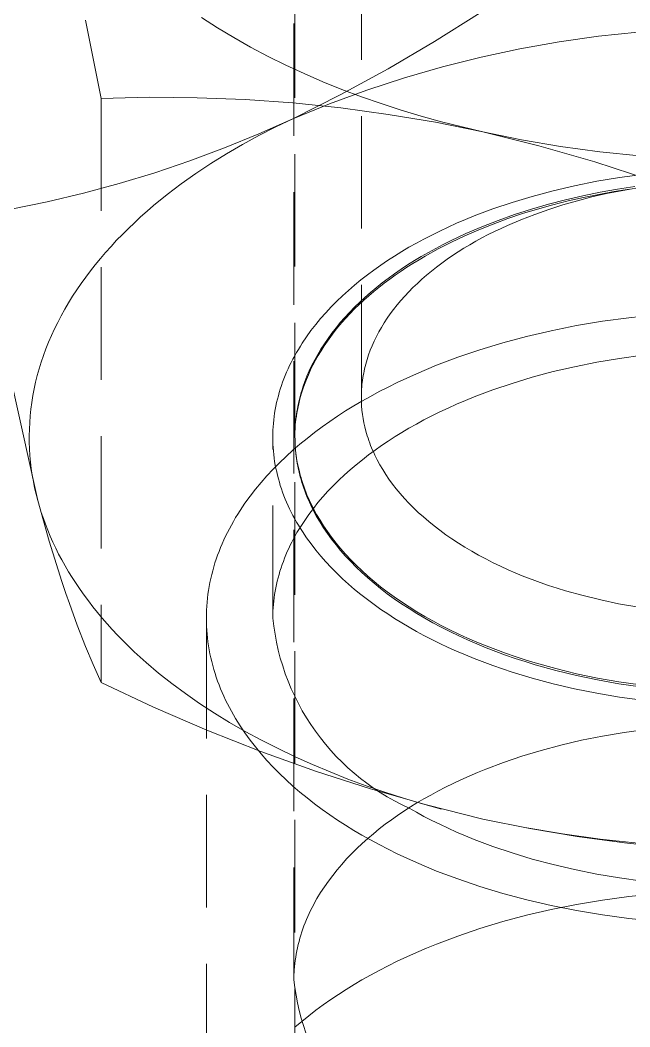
# Model space of a CAD drawing. Header units: millimetres. Extents: x -124 to 15640, y 659 to 4121.
# Drawn here: x 4086.29 to 4093.17, y 2274.57 to 2285.94 of the extents above; entities that cross this region are included whole.
import ezdxf

# ---------------------------------------------------------------- set-up
doc = ezdxf.new("R2010")
doc.units = ezdxf.units.MM
doc.linetypes.add('HIDDEN', pattern=[1.905, 1.27, -0.635])
doc.layers.add('ZANO_R_przerywana', color=7, linetype='HIDDEN', lineweight=0)

msp = doc.modelspace()

# ---------------------------------------------------------------- linework, layer by layer
at = {"layer": 'ZANO_R_przerywana'}
for p, q in [((4089.382, 2275.104), (4089.382, 2387.337)), ((4089.393, 2281.249), (4089.393, 2288.93)), ((4090.143, 2281.678), (4090.143, 2288.509)), ((4091.484, 2286.017), (4090.97, 2285.694)), ((4087.029, 2285.936), (4087.204, 2285.052)), ((4088.517, 2285.851), (4088.339, 2285.966)), ((4088.702, 2285.739), (4088.517, 2285.851)), ((4092.819, 2285.754), (4093.264, 2285.802)), ((4088.893, 2285.631), (4088.702, 2285.739)), ((4090.97, 2285.694), (4090.445, 2285.387)), ((4091.934, 2285.611), (4092.375, 2285.69)), ((4092.375, 2285.69), (4092.819, 2285.754)), ((4089.089, 2285.527), (4088.893, 2285.631)), ((4091.496, 2285.517), (4091.934, 2285.611)), ((4089.291, 2285.427), (4089.089, 2285.527)), ((4091.061, 2285.408), (4091.496, 2285.517)), ((4089.498, 2285.332), (4089.291, 2285.427)), ((4089.709, 2285.241), (4089.498, 2285.332)), ((4090.445, 2285.387), (4089.911, 2285.096)), ((4090.631, 2285.284), (4091.061, 2285.408)), ((4089.924, 2285.154), (4089.709, 2285.241)), ((4090.205, 2285.145), (4090.631, 2285.284)), ((4089.911, 2285.096), (4089.369, 2284.823)), ((4089.784, 2284.991), (4090.205, 2285.145)), ((4090.143, 2285.072), (4089.924, 2285.154)), ((4087.746, 2285.065), (4087.204, 2285.052)), ((4087.204, 2285.052), (4087.204, 2278.462)), ((4088.288, 2285.061), (4087.746, 2285.065)), ((4088.83, 2285.039), (4088.288, 2285.061)), ((4089.37, 2285.001), (4088.83, 2285.039)), ((4089.369, 2284.823), (4089.784, 2284.991)), ((4089.91, 2284.945), (4089.37, 2285.001)), ((4090.366, 2284.994), (4090.143, 2285.072)), ((4090.591, 2284.921), (4090.366, 2284.994)), ((4090.447, 2284.872), (4089.91, 2284.945)), ((4090.981, 2284.783), (4090.447, 2284.872)), ((4090.819, 2284.853), (4090.591, 2284.921)), ((4089.369, 2284.823), (4088.986, 2284.652)), ((4089.369, 2284.823), (4089.176, 2284.73)), ((4091.049, 2284.789), (4090.819, 2284.853)), ((4091.513, 2284.676), (4090.981, 2284.783)), ((4091.28, 2284.73), (4091.049, 2284.789)), ((4088.986, 2284.652), (4088.599, 2284.494)), ((4089.176, 2284.73), (4088.987, 2284.633)), ((4091.513, 2284.676), (4091.28, 2284.73)), ((4091.952, 2284.585), (4091.513, 2284.676)), ((4092.148, 2284.516), (4091.513, 2284.676)), ((4088.802, 2284.532), (4088.621, 2284.427)), ((4088.987, 2284.633), (4088.802, 2284.532)), ((4092.393, 2284.509), (4091.952, 2284.585)), ((4088.599, 2284.494), (4088.206, 2284.348)), ((4088.621, 2284.427), (4088.445, 2284.317)), ((4092.778, 2284.335), (4092.148, 2284.516)), ((4092.837, 2284.449), (4092.393, 2284.509)), ((4093.283, 2284.404), (4092.837, 2284.449)), ((4088.206, 2284.348), (4087.81, 2284.213)), ((4088.445, 2284.317), (4088.274, 2284.204)), ((4093.402, 2284.134), (4092.778, 2284.335)), ((4087.81, 2284.213), (4087.409, 2284.092)), ((4088.274, 2284.204), (4088.109, 2284.087)), ((4093.056, 2284.16), (4093.317, 2284.195)), ((4087.409, 2284.092), (4087.005, 2283.983)), ((4088.109, 2284.087), (4087.95, 2283.967)), ((4092.55, 2284.067), (4092.8, 2284.117)), ((4092.8, 2284.117), (4093.056, 2284.16)), ((4087.005, 2283.983), (4086.597, 2283.886)), ((4087.95, 2283.967), (4087.797, 2283.843)), ((4092.072, 2283.947), (4092.307, 2284.01)), ((4092.307, 2284.01), (4092.55, 2284.067)), ((4092.644, 2283.954), (4092.84, 2283.993)), ((4092.824, 2283.969), (4092.65, 2283.934)), ((4092.746, 2283.94), (4092.911, 2283.978)), ((4092.998, 2284.001), (4092.824, 2283.969)), ((4092.84, 2283.993), (4093.036, 2284.028)), ((4092.911, 2283.978), (4093.077, 2284.011)), ((4093.171, 2284.028), (4092.998, 2284.001)), ((4093.036, 2284.028), (4093.232, 2284.057)), ((4093.077, 2284.011), (4093.242, 2284.04)), ((4086.597, 2283.886), (4086.187, 2283.803)), ((4087.797, 2283.843), (4087.723, 2283.779)), ((4091.627, 2283.805), (4091.845, 2283.879)), ((4091.845, 2283.879), (4092.072, 2283.947)), ((4092.063, 2283.803), (4092.255, 2283.859)), ((4092.305, 2283.851), (4092.133, 2283.804)), ((4092.255, 2283.859), (4092.449, 2283.909)), ((4092.258, 2283.8), (4092.419, 2283.851)), ((4092.477, 2283.895), (4092.305, 2283.851)), ((4092.419, 2283.851), (4092.582, 2283.898)), ((4092.449, 2283.909), (4092.644, 2283.954)), ((4092.65, 2283.934), (4092.477, 2283.895)), ((4092.582, 2283.898), (4092.746, 2283.94)), ((4086.489, 2280.514), (4085.774, 2283.732)), ((4087.723, 2283.779), (4087.651, 2283.715)), ((4091.418, 2283.726), (4091.627, 2283.805)), ((4091.686, 2283.676), (4091.873, 2283.742)), ((4091.964, 2283.752), (4091.797, 2283.696)), ((4091.873, 2283.742), (4092.063, 2283.803)), ((4091.945, 2283.684), (4092.1, 2283.744)), ((4092.133, 2283.804), (4091.964, 2283.752)), ((4092.1, 2283.744), (4092.258, 2283.8)), ((4087.581, 2283.65), (4087.512, 2283.584)), ((4087.651, 2283.715), (4087.581, 2283.65)), ((4091.122, 2283.599), (4091.218, 2283.643)), ((4091.218, 2283.643), (4091.317, 2283.685)), ((4091.317, 2283.685), (4091.418, 2283.726)), ((4091.632, 2283.635), (4091.471, 2283.571)), ((4091.503, 2283.605), (4091.686, 2283.676)), ((4091.797, 2283.696), (4091.632, 2283.635)), ((4091.72, 2283.586), (4091.794, 2283.619)), ((4091.794, 2283.619), (4091.945, 2283.684)), ((4087.445, 2283.518), (4087.38, 2283.451)), ((4087.512, 2283.584), (4087.445, 2283.518)), ((4090.849, 2283.465), (4090.938, 2283.511)), ((4090.938, 2283.511), (4091.029, 2283.555)), ((4091.029, 2283.555), (4091.122, 2283.599)), ((4091.313, 2283.502), (4091.159, 2283.43)), ((4091.236, 2283.488), (4091.324, 2283.528)), ((4091.471, 2283.571), (4091.313, 2283.502)), ((4091.324, 2283.528), (4091.503, 2283.605)), ((4091.504, 2283.478), (4091.575, 2283.515)), ((4091.575, 2283.515), (4091.647, 2283.551)), ((4091.647, 2283.551), (4091.72, 2283.586)), ((4087.38, 2283.451), (4087.317, 2283.383)), ((4090.68, 2283.372), (4090.764, 2283.419)), ((4090.764, 2283.419), (4090.849, 2283.465)), ((4090.982, 2283.36), (4091.066, 2283.404)), ((4091.159, 2283.43), (4091.009, 2283.354)), ((4091.066, 2283.404), (4091.15, 2283.447)), ((4091.15, 2283.447), (4091.236, 2283.488)), ((4091.301, 2283.361), (4091.367, 2283.401)), ((4091.367, 2283.401), (4091.435, 2283.44)), ((4091.435, 2283.44), (4091.504, 2283.478)), ((4087.255, 2283.314), (4087.196, 2283.245)), ((4087.317, 2283.383), (4087.255, 2283.314)), ((4090.439, 2283.223), (4090.518, 2283.274)), ((4090.518, 2283.274), (4090.599, 2283.323)), ((4090.599, 2283.323), (4090.68, 2283.372)), ((4090.864, 2283.274), (4090.794, 2283.232)), ((4090.82, 2283.269), (4090.901, 2283.315)), ((4091.009, 2283.354), (4090.864, 2283.274)), ((4090.901, 2283.315), (4090.982, 2283.36)), ((4091.11, 2283.237), (4091.172, 2283.279)), ((4091.172, 2283.279), (4091.236, 2283.321)), ((4091.236, 2283.321), (4091.301, 2283.361)), ((4087.138, 2283.176), (4087.083, 2283.105)), ((4087.196, 2283.245), (4087.138, 2283.176)), ((4090.285, 2283.116), (4090.362, 2283.17)), ((4090.362, 2283.17), (4090.439, 2283.223)), ((4090.591, 2283.124), (4090.665, 2283.173)), ((4090.725, 2283.19), (4090.657, 2283.147)), ((4090.665, 2283.173), (4090.742, 2283.222)), ((4090.794, 2283.232), (4090.725, 2283.19)), ((4090.742, 2283.222), (4090.82, 2283.269)), ((4090.991, 2283.149), (4091.05, 2283.193)), ((4091.05, 2283.193), (4091.11, 2283.237)), ((4087.083, 2283.105), (4087.03, 2283.034)), ((4090.138, 2283.004), (4090.211, 2283.061)), ((4090.211, 2283.061), (4090.285, 2283.116)), ((4090.447, 2283.022), (4090.518, 2283.073)), ((4090.526, 2283.059), (4090.463, 2283.013)), ((4090.518, 2283.073), (4090.591, 2283.124)), ((4090.591, 2283.103), (4090.526, 2283.059)), ((4090.657, 2283.147), (4090.591, 2283.103)), ((4090.826, 2283.012), (4090.879, 2283.059)), ((4090.879, 2283.059), (4090.935, 2283.104)), ((4090.935, 2283.104), (4090.991, 2283.149)), ((4086.978, 2282.963), (4086.929, 2282.891)), ((4087.03, 2283.034), (4086.978, 2282.963)), ((4089.997, 2282.886), (4090.067, 2282.946)), ((4090.067, 2282.946), (4090.138, 2283.004)), ((4090.311, 2282.916), (4090.378, 2282.97)), ((4090.401, 2282.967), (4090.341, 2282.92)), ((4090.378, 2282.97), (4090.447, 2283.022)), ((4090.463, 2283.013), (4090.401, 2282.967)), ((4090.725, 2282.918), (4090.775, 2282.965)), ((4090.775, 2282.965), (4090.826, 2283.012)), ((4086.929, 2282.891), (4086.882, 2282.819)), ((4089.865, 2282.763), (4089.93, 2282.825)), ((4089.93, 2282.825), (4089.997, 2282.886)), ((4090.226, 2282.824), (4090.171, 2282.775)), ((4090.184, 2282.807), (4090.246, 2282.862)), ((4090.283, 2282.872), (4090.226, 2282.824)), ((4090.246, 2282.862), (4090.311, 2282.916)), ((4090.341, 2282.92), (4090.283, 2282.872)), ((4090.589, 2282.772), (4090.632, 2282.821)), ((4090.632, 2282.821), (4090.678, 2282.87)), ((4090.678, 2282.87), (4090.725, 2282.918)), ((4086.837, 2282.746), (4086.794, 2282.673)), ((4086.882, 2282.819), (4086.837, 2282.746)), ((4089.802, 2282.699), (4089.865, 2282.763)), ((4090.066, 2282.695), (4090.124, 2282.752)), ((4090.118, 2282.726), (4090.067, 2282.676)), ((4090.171, 2282.775), (4090.118, 2282.726)), ((4090.124, 2282.752), (4090.184, 2282.807)), ((4090.507, 2282.672), (4090.547, 2282.722)), ((4090.547, 2282.722), (4090.589, 2282.772)), ((4086.753, 2282.599), (4086.714, 2282.525)), ((4086.794, 2282.673), (4086.753, 2282.599)), ((4089.683, 2282.568), (4089.741, 2282.634)), ((4089.741, 2282.634), (4089.802, 2282.699)), ((4089.956, 2282.581), (4090.01, 2282.638)), ((4090.017, 2282.625), (4089.969, 2282.574)), ((4090.01, 2282.638), (4090.066, 2282.695)), ((4090.067, 2282.676), (4090.017, 2282.625)), ((4090.434, 2282.571), (4090.47, 2282.622)), ((4090.47, 2282.622), (4090.507, 2282.672)), ((4093.163, 2282.578), (4093.466, 2282.61)), ((4086.714, 2282.525), (4086.678, 2282.451)), ((4089.574, 2282.432), (4089.628, 2282.501)), ((4089.628, 2282.501), (4089.683, 2282.568)), ((4089.857, 2282.464), (4089.905, 2282.522)), ((4089.923, 2282.523), (4089.879, 2282.471)), ((4089.905, 2282.522), (4089.956, 2282.581)), ((4089.969, 2282.574), (4089.923, 2282.523)), ((4090.37, 2282.469), (4090.401, 2282.52)), ((4090.401, 2282.52), (4090.434, 2282.571)), ((4092.287, 2282.431), (4092.572, 2282.488)), ((4092.572, 2282.488), (4092.865, 2282.537)), ((4092.865, 2282.537), (4093.163, 2282.578)), ((4086.644, 2282.376), (4086.612, 2282.301)), ((4086.678, 2282.451), (4086.644, 2282.376)), ((4089.524, 2282.363), (4089.574, 2282.432)), ((4089.797, 2282.365), (4089.759, 2282.312)), ((4089.767, 2282.344), (4089.81, 2282.404)), ((4089.837, 2282.418), (4089.797, 2282.365)), ((4089.81, 2282.404), (4089.857, 2282.464)), ((4089.879, 2282.471), (4089.837, 2282.418)), ((4090.288, 2282.314), (4090.313, 2282.366)), ((4090.313, 2282.366), (4090.34, 2282.417)), ((4090.34, 2282.417), (4090.37, 2282.469)), ((4091.74, 2282.294), (4092.009, 2282.366)), ((4092.009, 2282.366), (4092.287, 2282.431)), ((4086.612, 2282.301), (4086.582, 2282.226)), ((4089.432, 2282.22), (4089.454, 2282.256)), ((4089.454, 2282.256), (4089.476, 2282.292)), ((4089.476, 2282.292), (4089.524, 2282.363)), ((4089.686, 2282.224), (4089.725, 2282.284)), ((4089.722, 2282.259), (4089.688, 2282.205)), ((4089.759, 2282.312), (4089.722, 2282.259)), ((4089.725, 2282.284), (4089.767, 2282.344)), ((4090.244, 2282.21), (4090.265, 2282.262)), ((4090.265, 2282.262), (4090.288, 2282.314)), ((4091.481, 2282.216), (4091.74, 2282.294)), ((4086.554, 2282.151), (4086.529, 2282.076)), ((4086.582, 2282.226), (4086.554, 2282.151)), ((4089.37, 2282.111), (4089.39, 2282.148)), ((4089.39, 2282.148), (4089.411, 2282.184)), ((4089.411, 2282.184), (4089.432, 2282.22)), ((4089.616, 2282.102), (4089.65, 2282.163)), ((4089.655, 2282.151), (4089.625, 2282.097)), ((4089.65, 2282.163), (4089.686, 2282.224)), ((4089.688, 2282.205), (4089.655, 2282.151)), ((4090.216, 2282.132), (4090.225, 2282.158)), ((4090.225, 2282.158), (4090.244, 2282.21)), ((4091.232, 2282.131), (4091.481, 2282.216)), ((4093.317, 2282.154), (4093.056, 2282.118)), ((4086.529, 2282.076), (4086.505, 2282)), ((4089.316, 2282), (4089.333, 2282.037)), ((4089.333, 2282.037), (4089.351, 2282.074)), ((4089.351, 2282.074), (4089.37, 2282.111)), ((4089.555, 2281.979), (4089.584, 2282.041)), ((4089.596, 2282.043), (4089.569, 2281.989)), ((4089.584, 2282.041), (4089.616, 2282.102)), ((4089.625, 2282.097), (4089.596, 2282.043)), ((4090.18, 2282.002), (4090.186, 2282.028)), ((4090.186, 2282.028), (4090.193, 2282.054)), ((4090.193, 2282.054), (4090.2, 2282.08)), ((4090.2, 2282.08), (4090.208, 2282.106)), ((4090.208, 2282.106), (4090.216, 2282.132)), ((4090.877, 2281.994), (4090.993, 2282.041)), ((4090.993, 2282.041), (4091.232, 2282.131)), ((4092.55, 2282.025), (4092.307, 2281.969)), ((4092.8, 2282.075), (4092.55, 2282.025)), ((4093.056, 2282.118), (4092.8, 2282.075)), ((4086.484, 2281.925), (4086.465, 2281.849)), ((4086.505, 2282), (4086.484, 2281.925)), ((4089.268, 2281.887), (4089.283, 2281.925)), ((4089.283, 2281.925), (4089.299, 2281.963)), ((4089.299, 2281.963), (4089.316, 2282)), ((4089.505, 2281.857), (4089.529, 2281.918)), ((4089.545, 2281.934), (4089.522, 2281.88)), ((4089.529, 2281.918), (4089.555, 2281.979)), ((4089.569, 2281.989), (4089.545, 2281.934)), ((4090.16, 2281.899), (4090.164, 2281.925)), ((4090.164, 2281.925), (4090.169, 2281.95)), ((4090.169, 2281.95), (4090.174, 2281.976)), ((4090.174, 2281.976), (4090.18, 2282.002)), ((4090.655, 2281.897), (4090.765, 2281.946)), ((4090.765, 2281.946), (4090.877, 2281.994)), ((4092.307, 2281.969), (4092.072, 2281.906)), ((4086.465, 2281.849), (4086.449, 2281.774)), ((4089.228, 2281.773), (4089.241, 2281.811)), ((4089.241, 2281.811), (4089.254, 2281.849)), ((4089.254, 2281.849), (4089.268, 2281.887)), ((4089.501, 2281.825), (4089.482, 2281.771)), ((4089.483, 2281.795), (4089.505, 2281.857)), ((4089.522, 2281.88), (4089.501, 2281.825)), ((4090.146, 2281.771), (4090.148, 2281.796)), ((4090.148, 2281.796), (4090.15, 2281.822)), ((4090.15, 2281.822), (4090.153, 2281.848)), ((4090.153, 2281.848), (4090.156, 2281.873)), ((4090.156, 2281.873), (4090.16, 2281.899)), ((4090.444, 2281.795), (4090.548, 2281.847)), ((4090.548, 2281.847), (4090.655, 2281.897)), ((4091.845, 2281.837), (4091.627, 2281.763)), ((4092.072, 2281.906), (4091.845, 2281.837)), ((4086.434, 2281.698), (4086.422, 2281.622)), ((4086.449, 2281.774), (4086.434, 2281.698)), ((4089.196, 2281.658), (4089.206, 2281.696)), ((4089.206, 2281.696), (4089.216, 2281.735)), ((4089.216, 2281.735), (4089.228, 2281.773)), ((4089.447, 2281.672), (4089.455, 2281.703)), ((4089.465, 2281.716), (4089.449, 2281.662)), ((4089.455, 2281.703), (4089.464, 2281.734)), ((4089.464, 2281.734), (4089.473, 2281.764)), ((4089.482, 2281.771), (4089.465, 2281.716)), ((4089.473, 2281.764), (4089.483, 2281.795)), ((4090.144, 2281.746), (4090.146, 2281.771)), ((4090.15, 2281.636), (4090.245, 2281.69)), ((4090.245, 2281.69), (4090.343, 2281.743)), ((4090.343, 2281.743), (4090.444, 2281.795)), ((4091.418, 2281.685), (4091.317, 2281.643)), ((4091.627, 2281.763), (4091.418, 2281.685)), ((4086.422, 2281.622), (4086.412, 2281.547)), ((4089.171, 2281.541), (4089.178, 2281.58)), ((4089.178, 2281.58), (4089.186, 2281.619)), ((4089.186, 2281.619), (4089.196, 2281.658)), ((4089.42, 2281.55), (4089.426, 2281.58)), ((4089.436, 2281.607), (4089.424, 2281.553)), ((4089.426, 2281.58), (4089.432, 2281.611)), ((4089.432, 2281.611), (4089.439, 2281.642)), ((4089.449, 2281.662), (4089.436, 2281.607)), ((4089.439, 2281.642), (4089.447, 2281.672)), ((4089.965, 2281.525), (4090.057, 2281.582)), ((4090.057, 2281.582), (4090.15, 2281.636)), ((4090.144, 2281.63), (4090.143, 2281.678)), ((4090.146, 2281.582), (4090.144, 2281.63)), ((4090.15, 2281.534), (4090.146, 2281.582)), ((4091.218, 2281.601), (4091.122, 2281.558)), ((4091.317, 2281.643), (4091.218, 2281.601)), ((4086.404, 2281.472), (4086.398, 2281.396)), ((4086.412, 2281.547), (4086.404, 2281.472)), ((4089.154, 2281.424), (4089.159, 2281.463)), ((4089.159, 2281.463), (4089.164, 2281.502)), ((4089.164, 2281.502), (4089.171, 2281.541)), ((4089.402, 2281.428), (4089.406, 2281.459)), ((4089.406, 2281.459), (4089.41, 2281.489)), ((4089.415, 2281.499), (4089.407, 2281.445)), ((4089.41, 2281.489), (4089.415, 2281.519)), ((4089.424, 2281.553), (4089.415, 2281.499)), ((4089.415, 2281.519), (4089.42, 2281.55)), ((4089.786, 2281.406), (4089.875, 2281.466)), ((4089.875, 2281.466), (4089.965, 2281.525)), ((4090.156, 2281.486), (4090.15, 2281.534)), ((4090.163, 2281.439), (4090.156, 2281.486)), ((4090.938, 2281.469), (4090.849, 2281.424)), ((4091.029, 2281.514), (4090.938, 2281.469)), ((4091.122, 2281.558), (4091.029, 2281.514)), ((4086.398, 2281.396), (4086.394, 2281.321)), ((4089.144, 2281.307), (4089.147, 2281.346)), ((4089.147, 2281.346), (4089.15, 2281.385)), ((4089.15, 2281.385), (4089.154, 2281.424)), ((4089.395, 2281.338), (4089.397, 2281.368)), ((4089.397, 2281.368), (4089.399, 2281.398)), ((4089.399, 2281.398), (4089.402, 2281.428)), ((4089.613, 2281.281), (4089.699, 2281.345)), ((4089.699, 2281.345), (4089.786, 2281.406)), ((4090.172, 2281.392), (4090.163, 2281.439)), ((4090.182, 2281.345), (4090.172, 2281.392)), ((4090.194, 2281.298), (4090.182, 2281.345)), ((4090.764, 2281.377), (4090.68, 2281.33)), ((4090.849, 2281.424), (4090.764, 2281.377)), ((4086.394, 2281.321), (4086.393, 2281.246)), ((4086.393, 2281.246), (4086.393, 2281.172)), ((4089.143, 2281.267), (4089.144, 2281.307)), ((4089.143, 2281.228), (4089.143, 2281.267)), ((4089.394, 2281.193), (4089.393, 2281.249)), ((4089.394, 2281.308), (4089.395, 2281.338)), ((4089.53, 2281.216), (4089.613, 2281.281)), ((4090.194, 2281.298), (4090.201, 2281.271)), ((4090.201, 2281.271), (4090.21, 2281.244)), ((4090.21, 2281.244), (4090.218, 2281.218)), ((4090.523, 2281.236), (4090.447, 2281.186)), ((4090.601, 2281.284), (4090.523, 2281.236)), ((4090.68, 2281.33), (4090.601, 2281.284)), ((4086.393, 2281.172), (4086.396, 2281.097)), ((4089.143, 2281.189), (4089.143, 2281.228)), ((4089.144, 2281.15), (4089.143, 2281.189)), ((4089.143, 2279.187), (4089.143, 2281.15)), ((4089.147, 2281.111), (4089.144, 2281.15)), ((4089.37, 2281.082), (4089.449, 2281.15)), ((4089.393, 2168.96), (4089.393, 2281.173)), ((4089.397, 2281.136), (4089.394, 2281.193)), ((4089.401, 2281.08), (4089.397, 2281.136)), ((4089.449, 2281.15), (4089.53, 2281.216)), ((4090.218, 2281.218), (4090.227, 2281.191)), ((4090.227, 2281.191), (4090.237, 2281.163)), ((4090.237, 2281.163), (4090.248, 2281.136)), ((4090.248, 2281.136), (4090.258, 2281.109)), ((4090.371, 2281.136), (4090.297, 2281.084)), ((4090.447, 2281.186), (4090.371, 2281.136)), ((4086.396, 2281.097), (4086.401, 2281.023)), ((4086.401, 2281.023), (4086.407, 2280.949)), ((4089.15, 2281.071), (4089.147, 2281.111)), ((4089.154, 2281.032), (4089.15, 2281.071)), ((4089.159, 2280.993), (4089.154, 2281.032)), ((4089.218, 2280.941), (4089.293, 2281.012)), ((4089.293, 2281.012), (4089.37, 2281.082)), ((4089.408, 2281.024), (4089.401, 2281.08)), ((4089.403, 2281.04), (4089.41, 2280.988)), ((4089.416, 2280.968), (4089.408, 2281.024)), ((4090.225, 2281.03), (4090.154, 2280.975)), ((4090.297, 2281.084), (4090.225, 2281.03)), ((4090.258, 2281.109), (4090.27, 2281.082)), ((4090.27, 2281.082), (4090.282, 2281.055)), ((4090.282, 2281.055), (4090.295, 2281.027)), ((4090.295, 2281.027), (4090.322, 2280.973)), ((4086.407, 2280.949), (4086.416, 2280.876)), ((4089.146, 2280.868), (4089.218, 2280.941)), ((4089.164, 2280.954), (4089.159, 2280.993)), ((4089.171, 2280.915), (4089.164, 2280.954)), ((4089.178, 2280.876), (4089.171, 2280.915)), ((4089.41, 2280.988), (4089.419, 2280.936)), ((4089.427, 2280.912), (4089.416, 2280.968)), ((4089.419, 2280.936), (4089.428, 2280.884)), ((4089.439, 2280.857), (4089.427, 2280.912)), ((4090.084, 2280.919), (4090.017, 2280.862)), ((4090.154, 2280.975), (4090.084, 2280.919)), ((4090.322, 2280.973), (4090.352, 2280.918)), ((4090.352, 2280.918), (4090.384, 2280.863)), ((4086.416, 2280.876), (4086.427, 2280.802)), ((4086.427, 2280.802), (4086.44, 2280.73)), ((4089.01, 2280.718), (4089.077, 2280.794)), ((4089.077, 2280.794), (4089.146, 2280.868)), ((4089.187, 2280.837), (4089.178, 2280.876)), ((4089.196, 2280.799), (4089.187, 2280.837)), ((4089.206, 2280.76), (4089.196, 2280.799)), ((4089.428, 2280.884), (4089.44, 2280.833)), ((4089.453, 2280.802), (4089.439, 2280.857)), ((4089.44, 2280.833), (4089.453, 2280.782)), ((4089.453, 2280.802), (4089.462, 2280.771)), ((4089.453, 2280.782), (4089.462, 2280.75)), ((4089.951, 2280.803), (4089.887, 2280.743)), ((4090.017, 2280.862), (4089.951, 2280.803)), ((4090.384, 2280.863), (4090.418, 2280.809)), ((4090.418, 2280.809), (4090.455, 2280.754)), ((4086.44, 2280.73), (4086.454, 2280.657)), ((4088.947, 2280.641), (4089.01, 2280.718)), ((4089.217, 2280.722), (4089.206, 2280.76)), ((4089.228, 2280.683), (4089.217, 2280.722)), ((4089.241, 2280.645), (4089.228, 2280.683)), ((4089.462, 2280.771), (4089.471, 2280.739)), ((4089.462, 2280.75), (4089.471, 2280.718)), ((4089.471, 2280.739), (4089.482, 2280.707)), ((4089.471, 2280.718), (4089.482, 2280.687)), ((4089.482, 2280.707), (4089.492, 2280.676)), ((4089.482, 2280.687), (4089.492, 2280.655)), ((4089.492, 2280.676), (4089.504, 2280.644)), ((4089.825, 2280.682), (4089.766, 2280.619)), ((4089.887, 2280.743), (4089.825, 2280.682)), ((4090.455, 2280.754), (4090.495, 2280.7)), ((4090.495, 2280.7), (4090.537, 2280.646)), ((4086.454, 2280.657), (4086.471, 2280.585)), ((4086.471, 2280.585), (4086.489, 2280.514)), ((4088.829, 2280.483), (4088.886, 2280.563)), ((4088.886, 2280.563), (4088.947, 2280.641)), ((4089.254, 2280.607), (4089.241, 2280.645)), ((4089.268, 2280.569), (4089.254, 2280.607)), ((4089.283, 2280.531), (4089.268, 2280.569)), ((4089.492, 2280.655), (4089.504, 2280.623)), ((4089.504, 2280.644), (4089.516, 2280.612)), ((4089.504, 2280.623), (4089.516, 2280.591)), ((4089.516, 2280.612), (4089.529, 2280.58)), ((4089.516, 2280.591), (4089.529, 2280.559)), ((4089.529, 2280.58), (4089.542, 2280.548)), ((4089.529, 2280.559), (4089.542, 2280.527)), ((4089.542, 2280.548), (4089.557, 2280.516)), ((4089.708, 2280.556), (4089.653, 2280.491)), ((4089.766, 2280.619), (4089.708, 2280.556)), ((4090.537, 2280.646), (4090.582, 2280.592)), ((4090.582, 2280.592), (4090.629, 2280.538)), ((4086.489, 2280.514), (4086.508, 2280.447)), ((4086.619, 2280.055), (4086.489, 2280.514)), ((4086.508, 2280.447), (4086.529, 2280.38)), ((4088.774, 2280.403), (4088.829, 2280.483)), ((4089.299, 2280.494), (4089.283, 2280.531)), ((4089.316, 2280.456), (4089.299, 2280.494)), ((4089.333, 2280.419), (4089.316, 2280.456)), ((4089.542, 2280.527), (4089.557, 2280.495)), ((4089.557, 2280.516), (4089.572, 2280.484)), ((4089.557, 2280.495), (4089.572, 2280.463)), ((4089.572, 2280.484), (4089.604, 2280.42)), ((4089.572, 2280.463), (4089.604, 2280.399)), ((4089.653, 2280.491), (4089.601, 2280.425)), ((4090.629, 2280.538), (4090.679, 2280.485)), ((4090.679, 2280.485), (4090.731, 2280.433)), ((4086.529, 2280.38), (4086.552, 2280.313)), ((4088.699, 2280.279), (4088.723, 2280.321)), ((4088.723, 2280.321), (4088.748, 2280.362)), ((4088.748, 2280.362), (4088.774, 2280.403)), ((4089.351, 2280.382), (4089.333, 2280.419)), ((4089.37, 2280.345), (4089.351, 2280.382)), ((4089.39, 2280.309), (4089.37, 2280.345)), ((4089.551, 2280.358), (4089.503, 2280.29)), ((4089.601, 2280.425), (4089.551, 2280.358)), ((4089.604, 2280.42), (4089.638, 2280.355)), ((4089.604, 2280.399), (4089.638, 2280.334)), ((4089.638, 2280.355), (4089.676, 2280.291)), ((4089.638, 2280.334), (4089.676, 2280.27)), ((4090.731, 2280.433), (4090.786, 2280.38)), ((4090.786, 2280.38), (4090.843, 2280.329)), ((4090.843, 2280.329), (4090.903, 2280.278)), ((4086.552, 2280.313), (4086.576, 2280.246)), ((4086.576, 2280.246), (4086.602, 2280.179)), ((4088.653, 2280.196), (4088.675, 2280.238)), ((4088.675, 2280.238), (4088.699, 2280.279)), ((4089.411, 2280.272), (4089.39, 2280.309)), ((4089.432, 2280.236), (4089.411, 2280.272)), ((4089.458, 2280.222), (4089.416, 2280.152)), ((4089.454, 2280.2), (4089.432, 2280.236)), ((4089.503, 2280.29), (4089.458, 2280.222)), ((4089.676, 2280.291), (4089.717, 2280.227)), ((4089.676, 2280.27), (4089.717, 2280.206)), ((4089.717, 2280.227), (4089.76, 2280.163)), ((4089.717, 2280.206), (4089.76, 2280.142)), ((4090.903, 2280.278), (4090.965, 2280.227)), ((4090.965, 2280.227), (4091.03, 2280.178)), ((4086.602, 2280.179), (4086.63, 2280.111)), ((4086.63, 2280.111), (4086.66, 2280.044)), ((4088.59, 2280.069), (4088.61, 2280.112)), ((4088.61, 2280.112), (4088.631, 2280.154)), ((4088.631, 2280.154), (4088.653, 2280.196)), ((4089.396, 2280.117), (4089.376, 2280.081)), ((4089.416, 2280.152), (4089.396, 2280.117)), ((4089.477, 2280.165), (4089.454, 2280.2)), ((4089.524, 2280.094), (4089.477, 2280.165)), ((4089.575, 2280.024), (4089.524, 2280.094)), ((4089.76, 2280.163), (4089.807, 2280.099)), ((4089.76, 2280.142), (4089.807, 2280.078)), ((4089.807, 2280.099), (4089.857, 2280.035)), ((4091.03, 2280.178), (4091.097, 2280.129)), ((4091.097, 2280.129), (4091.166, 2280.081)), ((4086.762, 2279.599), (4086.619, 2280.055)), ((4086.66, 2280.044), (4086.692, 2279.977)), ((4088.536, 2279.94), (4088.553, 2279.983)), ((4088.553, 2279.983), (4088.571, 2280.026)), ((4088.571, 2280.026), (4088.59, 2280.069)), ((4089.34, 2280.01), (4089.323, 2279.974)), ((4089.358, 2280.046), (4089.34, 2280.01)), ((4089.376, 2280.081), (4089.358, 2280.046)), ((4089.628, 2279.956), (4089.575, 2280.024)), ((4089.807, 2280.078), (4089.857, 2280.014)), ((4089.857, 2280.035), (4089.909, 2279.972)), ((4089.857, 2280.014), (4089.909, 2279.951)), ((4091.166, 2280.081), (4091.238, 2280.034)), ((4091.238, 2280.034), (4091.312, 2279.987)), ((4091.312, 2279.987), (4091.389, 2279.942)), ((4086.692, 2279.977), (4086.725, 2279.91)), ((4086.725, 2279.91), (4086.761, 2279.844)), ((4088.505, 2279.853), (4088.52, 2279.897)), ((4088.52, 2279.897), (4088.536, 2279.94)), ((4089.276, 2279.865), (4089.262, 2279.828)), ((4089.291, 2279.901), (4089.276, 2279.865)), ((4089.306, 2279.938), (4089.291, 2279.901)), ((4089.323, 2279.974), (4089.306, 2279.938)), ((4089.684, 2279.888), (4089.628, 2279.956)), ((4089.742, 2279.822), (4089.684, 2279.888)), ((4089.909, 2279.972), (4089.965, 2279.909)), ((4089.909, 2279.951), (4089.965, 2279.888)), ((4089.965, 2279.909), (4090.023, 2279.846)), ((4089.965, 2279.888), (4090.023, 2279.825)), ((4091.389, 2279.942), (4091.467, 2279.898)), ((4091.467, 2279.898), (4091.548, 2279.855)), ((4086.761, 2279.844), (4086.798, 2279.777)), ((4086.798, 2279.777), (4086.837, 2279.71)), ((4088.465, 2279.722), (4088.477, 2279.766)), ((4088.477, 2279.766), (4088.49, 2279.81)), ((4088.49, 2279.81), (4088.505, 2279.853)), ((4089.236, 2279.754), (4089.224, 2279.717)), ((4089.248, 2279.791), (4089.236, 2279.754)), ((4089.262, 2279.828), (4089.248, 2279.791)), ((4089.802, 2279.757), (4089.742, 2279.822)), ((4089.865, 2279.694), (4089.802, 2279.757)), ((4090.023, 2279.846), (4090.085, 2279.784)), ((4090.023, 2279.825), (4090.085, 2279.763)), ((4090.085, 2279.784), (4090.149, 2279.723)), ((4090.085, 2279.763), (4090.149, 2279.702)), ((4091.548, 2279.855), (4091.63, 2279.813)), ((4091.63, 2279.813), (4091.714, 2279.773)), ((4091.714, 2279.773), (4091.801, 2279.733)), ((4086.837, 2279.71), (4086.878, 2279.644)), ((4086.878, 2279.644), (4086.921, 2279.578)), ((4088.443, 2279.633), (4088.453, 2279.678)), ((4088.453, 2279.678), (4088.465, 2279.722)), ((4089.202, 2279.643), (4089.193, 2279.606)), ((4089.213, 2279.68), (4089.202, 2279.643)), ((4089.224, 2279.717), (4089.213, 2279.68)), ((4089.931, 2279.631), (4089.865, 2279.694)), ((4090.149, 2279.723), (4090.217, 2279.662)), ((4090.149, 2279.702), (4090.217, 2279.641)), ((4090.217, 2279.662), (4090.287, 2279.602)), ((4090.217, 2279.641), (4090.287, 2279.581)), ((4091.801, 2279.733), (4091.889, 2279.695)), ((4091.889, 2279.695), (4091.979, 2279.658)), ((4091.979, 2279.658), (4092.07, 2279.623)), ((4086.799, 2279.489), (4086.762, 2279.599)), ((4086.921, 2279.578), (4086.966, 2279.512)), ((4088.417, 2279.5), (4088.425, 2279.545)), ((4088.425, 2279.545), (4088.433, 2279.589)), ((4088.433, 2279.589), (4088.443, 2279.633)), ((4089.177, 2279.53), (4089.169, 2279.493)), ((4089.184, 2279.568), (4089.177, 2279.53)), ((4089.193, 2279.606), (4089.184, 2279.568)), ((4089.998, 2279.57), (4089.931, 2279.631)), ((4090.067, 2279.511), (4089.998, 2279.57)), ((4090.287, 2279.602), (4090.36, 2279.542)), ((4090.287, 2279.581), (4090.36, 2279.522)), ((4090.36, 2279.542), (4090.436, 2279.484)), ((4092.07, 2279.623), (4092.163, 2279.589)), ((4092.163, 2279.589), (4092.257, 2279.557)), ((4092.257, 2279.557), (4092.352, 2279.525)), ((4092.352, 2279.525), (4092.449, 2279.496)), ((4086.807, 2279.465), (4086.799, 2279.489)), ((4086.846, 2279.352), (4086.807, 2279.465)), ((4086.966, 2279.512), (4087.012, 2279.446)), ((4087.012, 2279.446), (4087.061, 2279.381)), ((4088.401, 2279.366), (4088.405, 2279.411)), ((4088.405, 2279.411), (4088.411, 2279.456)), ((4088.411, 2279.456), (4088.417, 2279.5)), ((4089.158, 2279.417), (4089.153, 2279.379)), ((4089.163, 2279.455), (4089.158, 2279.417)), ((4089.169, 2279.493), (4089.163, 2279.455)), ((4090.138, 2279.452), (4090.067, 2279.511)), ((4090.211, 2279.396), (4090.138, 2279.452)), ((4090.36, 2279.522), (4090.436, 2279.463)), ((4090.436, 2279.484), (4090.515, 2279.427)), ((4090.436, 2279.463), (4090.515, 2279.406)), ((4090.515, 2279.427), (4090.597, 2279.37)), ((4092.449, 2279.496), (4092.646, 2279.441)), ((4092.646, 2279.441), (4092.846, 2279.393)), ((4086.935, 2279.108), (4086.846, 2279.352)), ((4087.061, 2279.381), (4087.111, 2279.315)), ((4087.111, 2279.315), (4087.163, 2279.251)), ((4088.395, 2279.277), (4088.397, 2279.321)), ((4088.397, 2279.321), (4088.401, 2279.366)), ((4089.147, 2279.303), (4089.144, 2279.265)), ((4089.15, 2279.341), (4089.147, 2279.303)), ((4089.153, 2279.379), (4089.15, 2279.341)), ((4090.286, 2279.34), (4090.211, 2279.396)), ((4090.362, 2279.286), (4090.286, 2279.34)), ((4090.515, 2279.406), (4090.597, 2279.349)), ((4090.597, 2279.37), (4090.682, 2279.315)), ((4090.597, 2279.349), (4090.682, 2279.294)), ((4090.682, 2279.315), (4090.769, 2279.26)), ((4092.846, 2279.393), (4093.048, 2279.35)), ((4093.048, 2279.35), (4093.253, 2279.314)), ((4087.163, 2279.251), (4087.217, 2279.186)), ((4087.217, 2279.186), (4087.273, 2279.122)), ((4088.393, 2279.232), (4088.395, 2279.277)), ((4088.393, 2279.187), (4088.393, 2279.232)), ((4088.393, 2279.142), (4088.393, 2279.187)), ((4089.143, 2279.187), (4089.154, 2279.096)), ((4090.44, 2279.234), (4090.362, 2279.286)), ((4090.519, 2279.183), (4090.44, 2279.234)), ((4090.682, 2279.294), (4090.769, 2279.24)), ((4090.769, 2279.26), (4090.858, 2279.207)), ((4090.769, 2279.24), (4090.858, 2279.186)), ((4090.858, 2279.207), (4090.951, 2279.155)), ((4090.858, 2279.186), (4090.951, 2279.135)), ((4087.029, 2278.866), (4086.935, 2279.108)), ((4087.273, 2279.122), (4087.33, 2279.059)), ((4088.395, 2279.097), (4088.393, 2279.142)), ((4088.393, 2279.097), (4088.393, 2272.655)), ((4088.397, 2279.052), (4088.395, 2279.097)), ((4089.154, 2279.096), (4089.168, 2279.005)), ((4090.599, 2279.133), (4090.519, 2279.183)), ((4090.681, 2279.085), (4090.599, 2279.133)), ((4090.764, 2279.038), (4090.681, 2279.085)), ((4090.951, 2279.155), (4091.045, 2279.105)), ((4090.951, 2279.135), (4091.045, 2279.084)), ((4091.045, 2279.105), (4091.142, 2279.056)), ((4091.045, 2279.084), (4091.142, 2279.035)), ((4087.33, 2279.059), (4087.39, 2278.995)), ((4087.39, 2278.995), (4087.451, 2278.933)), ((4088.401, 2279.008), (4088.397, 2279.052)), ((4088.405, 2278.963), (4088.401, 2279.008)), ((4088.411, 2278.918), (4088.405, 2278.963)), ((4089.168, 2279.005), (4089.185, 2278.914)), ((4090.85, 2278.992), (4090.764, 2279.038)), ((4090.938, 2278.946), (4090.85, 2278.992)), ((4091.142, 2279.056), (4091.242, 2279.008)), ((4091.142, 2279.035), (4091.242, 2278.987)), ((4091.242, 2279.008), (4091.343, 2278.961)), ((4091.242, 2278.987), (4091.343, 2278.941)), ((4091.343, 2278.961), (4091.447, 2278.917)), ((4087.114, 2278.663), (4087.029, 2278.866)), ((4087.451, 2278.933), (4087.514, 2278.87)), ((4087.514, 2278.87), (4087.579, 2278.808)), ((4088.417, 2278.874), (4088.411, 2278.918)), ((4088.425, 2278.829), (4088.417, 2278.874)), ((4089.185, 2278.914), (4089.205, 2278.824)), ((4091.029, 2278.901), (4090.938, 2278.946)), ((4091.123, 2278.857), (4091.029, 2278.901)), ((4091.219, 2278.814), (4091.123, 2278.857)), ((4091.343, 2278.941), (4091.447, 2278.896)), ((4091.447, 2278.917), (4091.552, 2278.873)), ((4091.447, 2278.896), (4091.552, 2278.853)), ((4091.552, 2278.873), (4091.66, 2278.832)), ((4091.552, 2278.853), (4091.66, 2278.811)), ((4087.579, 2278.808), (4087.713, 2278.687)), ((4088.433, 2278.785), (4088.425, 2278.829)), ((4088.443, 2278.74), (4088.433, 2278.785)), ((4088.453, 2278.696), (4088.443, 2278.74)), ((4089.205, 2278.824), (4089.228, 2278.735)), ((4089.228, 2278.735), (4089.255, 2278.647)), ((4091.317, 2278.772), (4091.219, 2278.814)), ((4091.418, 2278.731), (4091.317, 2278.772)), ((4091.627, 2278.652), (4091.418, 2278.731)), ((4091.66, 2278.832), (4091.769, 2278.792)), ((4091.66, 2278.811), (4091.769, 2278.771)), ((4091.769, 2278.792), (4091.88, 2278.753)), ((4091.769, 2278.771), (4091.88, 2278.733)), ((4091.88, 2278.753), (4091.992, 2278.717)), ((4091.88, 2278.733), (4091.992, 2278.696)), ((4087.204, 2278.462), (4087.114, 2278.663)), ((4087.713, 2278.687), (4087.854, 2278.567)), ((4088.465, 2278.652), (4088.453, 2278.696)), ((4088.477, 2278.608), (4088.465, 2278.652)), ((4089.255, 2278.647), (4089.284, 2278.56)), ((4091.845, 2278.578), (4091.627, 2278.652)), ((4091.992, 2278.717), (4092.106, 2278.682)), ((4091.992, 2278.696), (4092.106, 2278.661)), ((4092.106, 2278.682), (4092.337, 2278.618)), ((4092.106, 2278.661), (4092.337, 2278.597)), ((4092.337, 2278.618), (4092.573, 2278.56)), ((4087.854, 2278.567), (4088.002, 2278.45)), ((4088.491, 2278.564), (4088.477, 2278.608)), ((4088.505, 2278.521), (4088.491, 2278.564)), ((4088.52, 2278.477), (4088.505, 2278.521)), ((4089.284, 2278.56), (4089.317, 2278.474)), ((4092.073, 2278.509), (4091.845, 2278.578)), ((4092.308, 2278.447), (4092.073, 2278.509)), ((4092.337, 2278.597), (4092.573, 2278.54)), ((4092.573, 2278.56), (4092.811, 2278.511)), ((4092.573, 2278.54), (4092.811, 2278.49)), ((4092.811, 2278.511), (4093.052, 2278.468)), ((4087.204, 2278.462), (4087.796, 2278.183)), ((4088.002, 2278.45), (4088.156, 2278.335)), ((4088.536, 2278.434), (4088.52, 2278.477)), ((4088.553, 2278.391), (4088.536, 2278.434)), ((4088.572, 2278.348), (4088.553, 2278.391)), ((4089.317, 2278.474), (4089.352, 2278.389)), ((4089.352, 2278.389), (4089.391, 2278.305)), ((4092.551, 2278.39), (4092.308, 2278.447)), ((4092.8, 2278.34), (4092.551, 2278.39)), ((4092.811, 2278.49), (4093.052, 2278.447)), ((4093.052, 2278.468), (4093.294, 2278.433)), ((4093.052, 2278.447), (4093.294, 2278.412)), ((4088.156, 2278.335), (4088.317, 2278.224)), ((4088.591, 2278.305), (4088.572, 2278.348)), ((4088.61, 2278.262), (4088.591, 2278.305)), ((4089.391, 2278.305), (4089.432, 2278.223)), ((4093.056, 2278.297), (4092.8, 2278.34)), ((4093.317, 2278.262), (4093.056, 2278.297)), ((4087.796, 2278.183), (4088.398, 2277.923)), ((4088.317, 2278.224), (4088.483, 2278.115)), ((4088.631, 2278.22), (4088.61, 2278.262)), ((4088.653, 2278.178), (4088.631, 2278.22)), ((4088.676, 2278.136), (4088.653, 2278.178)), ((4089.432, 2278.223), (4089.476, 2278.142)), ((4088.483, 2278.115), (4088.655, 2278.01)), ((4088.699, 2278.095), (4088.676, 2278.136)), ((4088.723, 2278.053), (4088.699, 2278.095)), ((4088.748, 2278.012), (4088.723, 2278.053)), ((4089.476, 2278.142), (4089.523, 2278.063)), ((4089.523, 2278.063), (4089.573, 2277.986)), ((4088.655, 2278.01), (4088.832, 2277.908)), ((4088.774, 2277.971), (4088.748, 2278.012)), ((4088.829, 2277.891), (4088.774, 2277.971)), ((4089.573, 2277.986), (4089.625, 2277.91)), ((4088.398, 2277.923), (4089.007, 2277.682)), ((4088.886, 2277.811), (4088.829, 2277.891)), ((4088.832, 2277.908), (4089.015, 2277.809)), ((4089.625, 2277.91), (4089.68, 2277.836)), ((4089.68, 2277.836), (4089.738, 2277.764)), ((4092.865, 2277.855), (4092.628, 2277.808)), ((4093.109, 2277.896), (4092.865, 2277.855)), ((4093.358, 2277.93), (4093.109, 2277.896)), ((4088.947, 2277.733), (4088.886, 2277.811)), ((4089.011, 2277.656), (4088.947, 2277.733)), ((4089.015, 2277.809), (4089.202, 2277.714)), ((4089.202, 2277.714), (4089.394, 2277.622)), ((4089.738, 2277.764), (4089.798, 2277.694)), ((4092.396, 2277.754), (4092.172, 2277.694)), ((4092.628, 2277.808), (4092.396, 2277.754)), ((4089.007, 2277.682), (4089.624, 2277.461)), ((4089.077, 2277.58), (4089.011, 2277.656)), ((4089.394, 2277.622), (4089.59, 2277.535)), ((4089.798, 2277.694), (4089.86, 2277.627)), ((4089.86, 2277.627), (4089.925, 2277.561)), ((4091.956, 2277.629), (4091.748, 2277.558)), ((4092.172, 2277.694), (4091.956, 2277.629)), ((4089.147, 2277.506), (4089.077, 2277.58)), ((4089.219, 2277.433), (4089.147, 2277.506)), ((4089.59, 2277.535), (4089.789, 2277.451)), ((4089.925, 2277.561), (4089.992, 2277.498)), ((4089.992, 2277.498), (4090.061, 2277.437)), ((4091.549, 2277.483), (4091.453, 2277.444)), ((4091.748, 2277.558), (4091.549, 2277.483)), ((4089.293, 2277.362), (4089.219, 2277.433)), ((4089.624, 2277.461), (4090.248, 2277.26)), ((4089.789, 2277.451), (4089.992, 2277.371)), ((4089.992, 2277.371), (4090.199, 2277.295)), ((4090.061, 2277.437), (4090.132, 2277.379)), ((4090.132, 2277.379), (4090.205, 2277.323)), ((4091.359, 2277.404), (4091.268, 2277.363)), ((4091.453, 2277.444), (4091.359, 2277.404)), ((4089.37, 2277.292), (4089.293, 2277.362)), ((4089.449, 2277.224), (4089.37, 2277.292)), ((4090.199, 2277.295), (4090.408, 2277.223)), ((4090.205, 2277.323), (4090.28, 2277.269)), ((4090.248, 2277.26), (4090.878, 2277.079)), ((4090.28, 2277.269), (4090.357, 2277.219)), ((4091.092, 2277.278), (4091.008, 2277.235)), ((4091.179, 2277.321), (4091.092, 2277.278)), ((4091.268, 2277.363), (4091.179, 2277.321)), ((4089.53, 2277.158), (4089.449, 2277.224)), ((4089.614, 2277.093), (4089.53, 2277.158)), ((4090.357, 2277.219), (4090.436, 2277.171)), ((4090.408, 2277.223), (4090.62, 2277.156)), ((4090.436, 2277.171), (4090.516, 2277.126)), ((4090.62, 2277.156), (4090.833, 2277.092)), ((4090.847, 2277.146), (4090.771, 2277.101)), ((4090.926, 2277.191), (4090.847, 2277.146)), ((4091.008, 2277.235), (4090.926, 2277.191)), ((4089.699, 2277.029), (4089.614, 2277.093)), ((4089.786, 2276.968), (4089.699, 2277.029)), ((4090.516, 2277.126), (4090.597, 2277.083)), ((4090.597, 2277.083), (4090.681, 2277.044)), ((4090.697, 2277.056), (4090.624, 2277.009)), ((4090.681, 2277.044), (4090.764, 2276.997)), ((4090.771, 2277.101), (4090.697, 2277.056)), ((4090.833, 2277.092), (4091.049, 2277.032)), ((4090.878, 2277.079), (4091.513, 2276.919)), ((4089.875, 2276.907), (4089.786, 2276.968)), ((4090.482, 2276.911), (4090.413, 2276.86)), ((4090.552, 2276.96), (4090.482, 2276.911)), ((4090.624, 2277.009), (4090.552, 2276.96)), ((4090.764, 2276.997), (4090.85, 2276.95)), ((4090.85, 2276.95), (4090.938, 2276.905)), ((4091.513, 2276.919), (4092.045, 2276.813)), ((4089.965, 2276.849), (4089.875, 2276.907)), ((4090.057, 2276.792), (4089.965, 2276.849)), ((4090.345, 2276.808), (4090.279, 2276.754)), ((4090.413, 2276.86), (4090.345, 2276.808)), ((4090.938, 2276.905), (4091.029, 2276.86)), ((4091.029, 2276.86), (4091.123, 2276.816)), ((4091.123, 2276.816), (4091.219, 2276.773)), ((4092.414, 2276.751), (4091.989, 2276.823)), ((4092.045, 2276.813), (4092.579, 2276.723)), ((4090.15, 2276.738), (4090.057, 2276.792)), ((4090.246, 2276.684), (4090.15, 2276.738)), ((4090.215, 2276.7), (4090.152, 2276.644)), ((4090.279, 2276.754), (4090.215, 2276.7)), ((4090.344, 2276.631), (4090.246, 2276.684)), ((4091.219, 2276.773), (4091.317, 2276.731)), ((4091.317, 2276.731), (4091.418, 2276.69)), ((4091.418, 2276.69), (4091.627, 2276.611)), ((4092.841, 2276.693), (4092.414, 2276.751)), ((4092.579, 2276.723), (4093.116, 2276.65)), ((4093.27, 2276.649), (4092.841, 2276.693)), ((4090.091, 2276.586), (4090.033, 2276.528)), ((4090.152, 2276.644), (4090.091, 2276.586)), ((4090.445, 2276.579), (4090.344, 2276.631)), ((4090.549, 2276.527), (4090.445, 2276.579)), ((4091.627, 2276.611), (4091.845, 2276.537)), ((4093.116, 2276.65), (4093.656, 2276.594)), ((4089.976, 2276.469), (4089.921, 2276.408)), ((4090.033, 2276.528), (4089.976, 2276.469)), ((4090.656, 2276.477), (4090.549, 2276.527)), ((4090.765, 2276.428), (4090.656, 2276.477)), ((4091.845, 2276.537), (4092.073, 2276.468)), ((4092.073, 2276.468), (4092.308, 2276.405)), ((4089.869, 2276.346), (4089.819, 2276.284)), ((4089.921, 2276.408), (4089.869, 2276.346)), ((4090.878, 2276.38), (4090.765, 2276.428)), ((4090.993, 2276.333), (4090.878, 2276.38)), ((4092.308, 2276.405), (4092.551, 2276.349)), ((4092.551, 2276.349), (4092.8, 2276.299)), ((4089.819, 2276.284), (4089.771, 2276.22)), ((4091.232, 2276.243), (4090.993, 2276.333)), ((4091.482, 2276.158), (4091.232, 2276.243)), ((4092.8, 2276.299), (4093.056, 2276.256)), ((4093.056, 2276.256), (4093.317, 2276.22)), ((4089.725, 2276.155), (4089.683, 2276.09)), ((4089.771, 2276.22), (4089.725, 2276.155)), ((4091.741, 2276.08), (4091.482, 2276.158)), ((4089.642, 2276.023), (4089.623, 2275.99)), ((4089.683, 2276.09), (4089.642, 2276.023)), ((4092.01, 2276.008), (4091.741, 2276.08)), ((4092.288, 2275.943), (4092.01, 2276.008)), ((4092.865, 2276.005), (4092.572, 2275.956)), ((4093.163, 2276.046), (4092.865, 2276.005)), ((4093.466, 2276.078), (4093.163, 2276.046)), ((4089.587, 2275.922), (4089.57, 2275.888)), ((4089.605, 2275.956), (4089.587, 2275.922)), ((4089.623, 2275.99), (4089.605, 2275.956)), ((4092.287, 2275.899), (4092.009, 2275.834)), ((4092.572, 2275.956), (4092.287, 2275.899)), ((4092.573, 2275.886), (4092.288, 2275.943)), ((4089.523, 2275.785), (4089.509, 2275.75)), ((4089.538, 2275.819), (4089.523, 2275.785)), ((4089.554, 2275.854), (4089.538, 2275.819)), ((4089.57, 2275.888), (4089.554, 2275.854)), ((4092.009, 2275.834), (4091.74, 2275.762)), ((4092.865, 2275.837), (4092.573, 2275.886)), ((4093.164, 2275.796), (4092.865, 2275.837)), ((4093.467, 2275.765), (4093.164, 2275.796)), ((4089.483, 2275.68), (4089.471, 2275.645)), ((4089.495, 2275.715), (4089.483, 2275.68)), ((4089.509, 2275.75), (4089.495, 2275.715)), ((4091.481, 2275.684), (4091.232, 2275.599)), ((4091.74, 2275.762), (4091.481, 2275.684)), ((4089.449, 2275.574), (4089.439, 2275.539)), ((4089.459, 2275.61), (4089.449, 2275.574)), ((4089.471, 2275.645), (4089.459, 2275.61)), ((4091.232, 2275.599), (4090.993, 2275.509)), ((4089.422, 2275.467), (4089.415, 2275.432)), ((4089.43, 2275.503), (4089.422, 2275.467)), ((4089.439, 2275.539), (4089.43, 2275.503)), ((4090.877, 2275.462), (4090.765, 2275.414)), ((4090.993, 2275.509), (4090.877, 2275.462)), ((4089.397, 2275.324), (4089.392, 2275.288)), ((4089.402, 2275.36), (4089.397, 2275.324)), ((4089.408, 2275.396), (4089.402, 2275.36)), ((4089.415, 2275.432), (4089.408, 2275.396)), ((4090.655, 2275.365), (4090.548, 2275.315)), ((4090.765, 2275.414), (4090.655, 2275.365)), ((4089.386, 2275.215), (4089.384, 2275.179)), ((4089.389, 2275.252), (4089.386, 2275.215)), ((4089.392, 2275.288), (4089.389, 2275.252)), ((4090.343, 2275.211), (4090.245, 2275.158)), ((4090.444, 2275.263), (4090.343, 2275.211)), ((4090.548, 2275.315), (4090.444, 2275.263)), ((4089.382, 2275.104), (4089.393, 2275.017)), ((4090.15, 2275.105), (4090.06, 2275.051)), ((4090.245, 2275.158), (4090.15, 2275.105)), ((4089.393, 2275.017), (4089.406, 2274.931)), ((4089.971, 2274.996), (4089.883, 2274.94)), ((4090.06, 2275.051), (4089.971, 2274.996)), ((4089.406, 2274.931), (4089.422, 2274.845)), ((4089.797, 2274.882), (4089.712, 2274.823)), ((4089.883, 2274.94), (4089.797, 2274.882)), ((4089.422, 2274.845), (4089.442, 2274.759)), ((4089.442, 2274.759), (4089.464, 2274.674)), ((4089.629, 2274.761), (4089.548, 2274.699)), ((4089.712, 2274.823), (4089.629, 2274.761)), ((4089.464, 2274.674), (4089.489, 2274.59)), ((4089.548, 2274.699), (4089.469, 2274.635)), ((4089.469, 2274.635), (4089.392, 2274.569)), ((4089.489, 2274.59), (4089.517, 2274.507))]:
    msp.add_line(p, q, dxfattribs=at)

doc.saveas('drawing.dxf')
